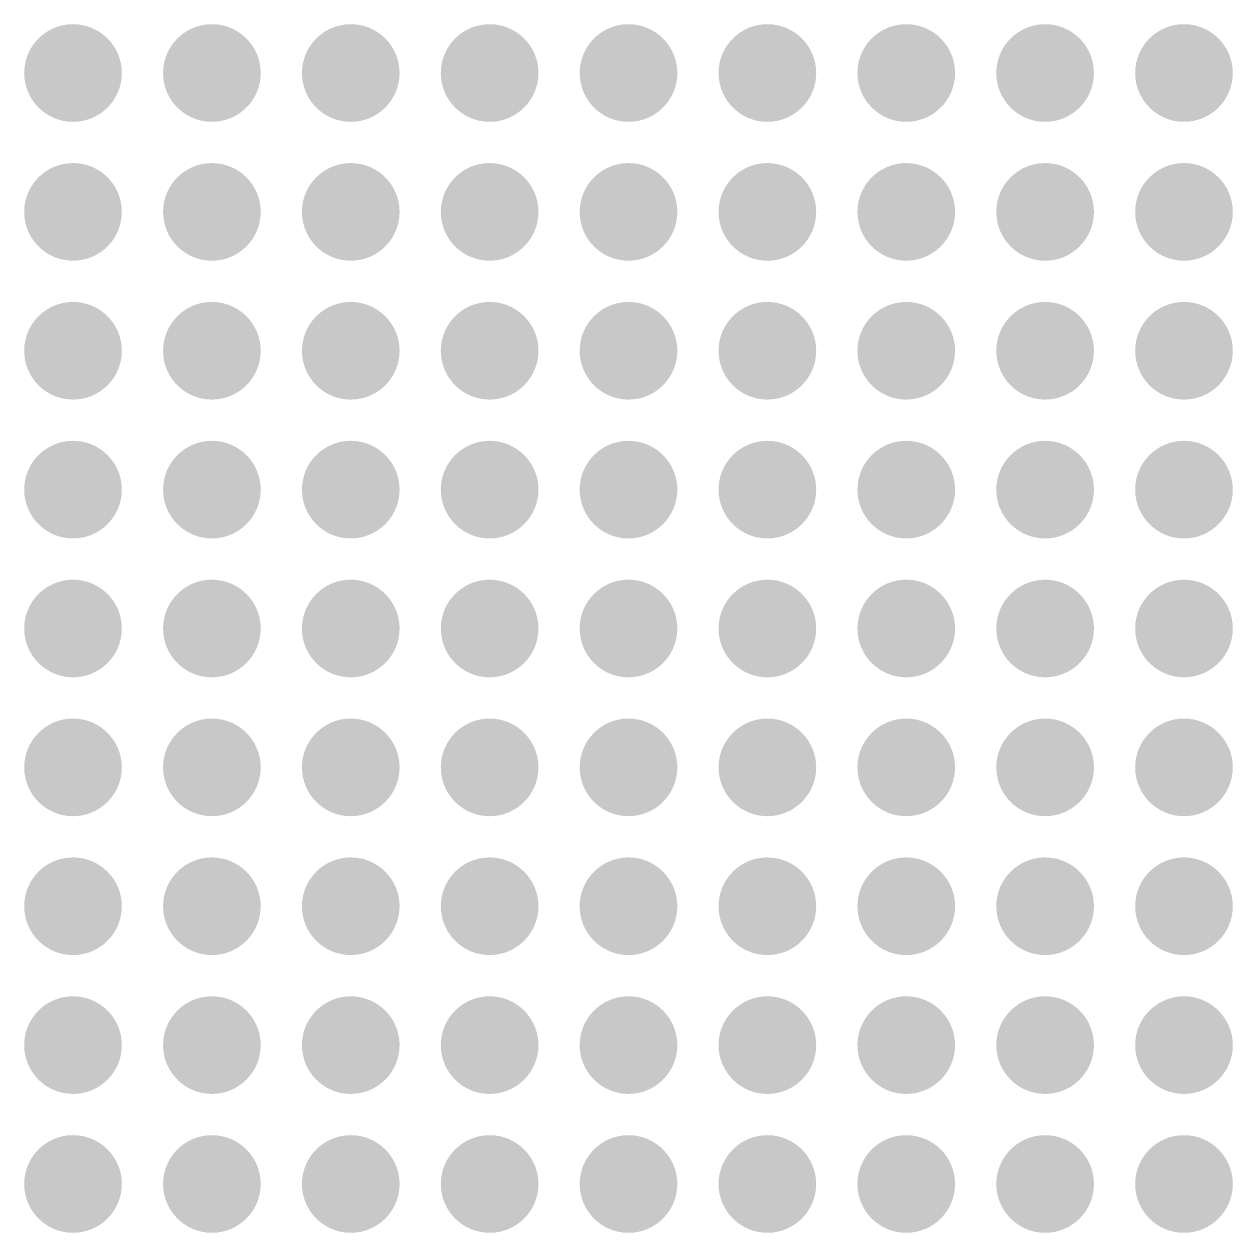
# Model space of a CAD drawing. Header units: inches. Extents: x -6.4 to 91.8, y -6.4 to 92.5.
# Drawn here: x 47.62 to 56.32, y 28.75 to 37.45 of the extents above; entities that cross this region are included whole.
import ezdxf

# ---------------------------------------------------------------- set-up
doc = ezdxf.new("R2010")
doc.units = ezdxf.units.IN
for name, color, linetype in [('TOP', 1, 'Continuous'), ('Top Paste', 8, 'Continuous'), ('Top Solder', 216, 'Continuous')]:
    doc.layers.add(name, color=color, linetype=linetype)

msp = doc.modelspace()

# ---------------------------------------------------------------- hatches: boundary and pattern name
at = {"layer": 'TOP'}
h = msp.add_hatch(color=1, dxfattribs=at)
edge = h.paths.add_edge_path()
edge.add_arc((47.972, 37.102), 0.25, 0, 360)
h = msp.add_hatch(color=1, dxfattribs=at)
edge = h.paths.add_edge_path()
edge.add_arc((48.972, 37.102), 0.25, 0, 360)
h = msp.add_hatch(color=1, dxfattribs=at)
edge = h.paths.add_edge_path()
edge.add_arc((49.972, 37.102), 0.25, 0, 360)
h = msp.add_hatch(color=1, dxfattribs=at)
edge = h.paths.add_edge_path()
edge.add_arc((50.972, 37.102), 0.25, 0, 360)
h = msp.add_hatch(color=1, dxfattribs=at)
edge = h.paths.add_edge_path()
edge.add_arc((51.972, 37.102), 0.25, 0, 360)
h = msp.add_hatch(color=1, dxfattribs=at)
edge = h.paths.add_edge_path()
edge.add_arc((52.972, 37.102), 0.25, 0, 360)
h = msp.add_hatch(color=1, dxfattribs=at)
edge = h.paths.add_edge_path()
edge.add_arc((53.972, 37.102), 0.25, 0, 360)
h = msp.add_hatch(color=1, dxfattribs=at)
edge = h.paths.add_edge_path()
edge.add_arc((54.972, 37.102), 0.25, 0, 360)
h = msp.add_hatch(color=1, dxfattribs=at)
edge = h.paths.add_edge_path()
edge.add_arc((55.972, 37.102), 0.25, 0, 360)
h = msp.add_hatch(color=1, dxfattribs=at)
edge = h.paths.add_edge_path()
edge.add_arc((47.972, 36.102), 0.25, 0, 360)
h = msp.add_hatch(color=1, dxfattribs=at)
edge = h.paths.add_edge_path()
edge.add_arc((48.972, 36.102), 0.25, 0, 360)
h = msp.add_hatch(color=1, dxfattribs=at)
edge = h.paths.add_edge_path()
edge.add_arc((49.972, 36.102), 0.25, 0, 360)
h = msp.add_hatch(color=1, dxfattribs=at)
edge = h.paths.add_edge_path()
edge.add_arc((50.972, 36.102), 0.25, 0, 360)
h = msp.add_hatch(color=1, dxfattribs=at)
edge = h.paths.add_edge_path()
edge.add_arc((51.972, 36.102), 0.25, 0, 360)
h = msp.add_hatch(color=1, dxfattribs=at)
edge = h.paths.add_edge_path()
edge.add_arc((52.972, 36.102), 0.25, 0, 360)
h = msp.add_hatch(color=1, dxfattribs=at)
edge = h.paths.add_edge_path()
edge.add_arc((53.972, 36.102), 0.25, 0, 360)
h = msp.add_hatch(color=1, dxfattribs=at)
edge = h.paths.add_edge_path()
edge.add_arc((54.972, 36.102), 0.25, 0, 360)
h = msp.add_hatch(color=1, dxfattribs=at)
edge = h.paths.add_edge_path()
edge.add_arc((55.972, 36.102), 0.25, 0, 360)
h = msp.add_hatch(color=1, dxfattribs=at)
edge = h.paths.add_edge_path()
edge.add_arc((47.972, 35.102), 0.25, 0, 360)
h = msp.add_hatch(color=1, dxfattribs=at)
edge = h.paths.add_edge_path()
edge.add_arc((48.972, 35.102), 0.25, 0, 360)
h = msp.add_hatch(color=1, dxfattribs=at)
edge = h.paths.add_edge_path()
edge.add_arc((49.972, 35.102), 0.25, 0, 360)
h = msp.add_hatch(color=1, dxfattribs=at)
edge = h.paths.add_edge_path()
edge.add_arc((50.972, 35.102), 0.25, 0, 360)
h = msp.add_hatch(color=1, dxfattribs=at)
edge = h.paths.add_edge_path()
edge.add_arc((51.972, 35.102), 0.25, 0, 360)
h = msp.add_hatch(color=1, dxfattribs=at)
edge = h.paths.add_edge_path()
edge.add_arc((52.972, 35.102), 0.25, 0, 360)
h = msp.add_hatch(color=1, dxfattribs=at)
edge = h.paths.add_edge_path()
edge.add_arc((53.972, 35.102), 0.25, 0, 360)
h = msp.add_hatch(color=1, dxfattribs=at)
edge = h.paths.add_edge_path()
edge.add_arc((54.972, 35.102), 0.25, 0, 360)
h = msp.add_hatch(color=1, dxfattribs=at)
edge = h.paths.add_edge_path()
edge.add_arc((55.972, 35.102), 0.25, 0, 360)
h = msp.add_hatch(color=1, dxfattribs=at)
edge = h.paths.add_edge_path()
edge.add_arc((47.972, 34.102), 0.25, 0, 360)
h = msp.add_hatch(color=1, dxfattribs=at)
edge = h.paths.add_edge_path()
edge.add_arc((48.972, 34.102), 0.25, 0, 360)
h = msp.add_hatch(color=1, dxfattribs=at)
edge = h.paths.add_edge_path()
edge.add_arc((49.972, 34.102), 0.25, 0, 360)
h = msp.add_hatch(color=1, dxfattribs=at)
edge = h.paths.add_edge_path()
edge.add_arc((50.972, 34.102), 0.25, 0, 360)
h = msp.add_hatch(color=1, dxfattribs=at)
edge = h.paths.add_edge_path()
edge.add_arc((51.972, 34.102), 0.25, 0, 360)
h = msp.add_hatch(color=1, dxfattribs=at)
edge = h.paths.add_edge_path()
edge.add_arc((52.972, 34.102), 0.25, 0, 360)
h = msp.add_hatch(color=1, dxfattribs=at)
edge = h.paths.add_edge_path()
edge.add_arc((53.972, 34.102), 0.25, 0, 360)
h = msp.add_hatch(color=1, dxfattribs=at)
edge = h.paths.add_edge_path()
edge.add_arc((54.972, 34.102), 0.25, 0, 360)
h = msp.add_hatch(color=1, dxfattribs=at)
edge = h.paths.add_edge_path()
edge.add_arc((55.972, 34.102), 0.25, 0, 360)
h = msp.add_hatch(color=1, dxfattribs=at)
edge = h.paths.add_edge_path()
edge.add_arc((47.972, 33.102), 0.25, 0, 360)
h = msp.add_hatch(color=1, dxfattribs=at)
edge = h.paths.add_edge_path()
edge.add_arc((48.972, 33.102), 0.25, 0, 360)
h = msp.add_hatch(color=1, dxfattribs=at)
edge = h.paths.add_edge_path()
edge.add_arc((49.972, 33.102), 0.25, 0, 360)
h = msp.add_hatch(color=1, dxfattribs=at)
edge = h.paths.add_edge_path()
edge.add_arc((50.972, 33.102), 0.25, 0, 360)
h = msp.add_hatch(color=1, dxfattribs=at)
edge = h.paths.add_edge_path()
edge.add_arc((51.972, 33.102), 0.25, 0, 360)
h = msp.add_hatch(color=1, dxfattribs=at)
edge = h.paths.add_edge_path()
edge.add_arc((52.972, 33.102), 0.25, 0, 360)
h = msp.add_hatch(color=1, dxfattribs=at)
edge = h.paths.add_edge_path()
edge.add_arc((53.972, 33.102), 0.25, 0, 360)
h = msp.add_hatch(color=1, dxfattribs=at)
edge = h.paths.add_edge_path()
edge.add_arc((54.972, 33.102), 0.25, 0, 360)
h = msp.add_hatch(color=1, dxfattribs=at)
edge = h.paths.add_edge_path()
edge.add_arc((55.972, 33.102), 0.25, 0, 360)
h = msp.add_hatch(color=1, dxfattribs=at)
edge = h.paths.add_edge_path()
edge.add_arc((47.972, 32.102), 0.25, 0, 360)
h = msp.add_hatch(color=1, dxfattribs=at)
edge = h.paths.add_edge_path()
edge.add_arc((48.972, 32.102), 0.25, 0, 360)
h = msp.add_hatch(color=1, dxfattribs=at)
edge = h.paths.add_edge_path()
edge.add_arc((49.972, 32.102), 0.25, 0, 360)
h = msp.add_hatch(color=1, dxfattribs=at)
edge = h.paths.add_edge_path()
edge.add_arc((50.972, 32.102), 0.25, 0, 360)
h = msp.add_hatch(color=1, dxfattribs=at)
edge = h.paths.add_edge_path()
edge.add_arc((51.972, 32.102), 0.25, 0, 360)
h = msp.add_hatch(color=1, dxfattribs=at)
edge = h.paths.add_edge_path()
edge.add_arc((52.972, 32.102), 0.25, 0, 360)
h = msp.add_hatch(color=1, dxfattribs=at)
edge = h.paths.add_edge_path()
edge.add_arc((53.972, 32.102), 0.25, 0, 360)
h = msp.add_hatch(color=1, dxfattribs=at)
edge = h.paths.add_edge_path()
edge.add_arc((54.972, 32.102), 0.25, 0, 360)
h = msp.add_hatch(color=1, dxfattribs=at)
edge = h.paths.add_edge_path()
edge.add_arc((55.972, 32.102), 0.25, 0, 360)
h = msp.add_hatch(color=1, dxfattribs=at)
edge = h.paths.add_edge_path()
edge.add_arc((47.972, 31.102), 0.25, 0, 360)
h = msp.add_hatch(color=1, dxfattribs=at)
edge = h.paths.add_edge_path()
edge.add_arc((48.972, 31.102), 0.25, 0, 360)
h = msp.add_hatch(color=1, dxfattribs=at)
edge = h.paths.add_edge_path()
edge.add_arc((49.972, 31.102), 0.25, 0, 360)
h = msp.add_hatch(color=1, dxfattribs=at)
edge = h.paths.add_edge_path()
edge.add_arc((50.972, 31.102), 0.25, 0, 360)
h = msp.add_hatch(color=1, dxfattribs=at)
edge = h.paths.add_edge_path()
edge.add_arc((51.972, 31.102), 0.25, 0, 360)
h = msp.add_hatch(color=1, dxfattribs=at)
edge = h.paths.add_edge_path()
edge.add_arc((52.972, 31.102), 0.25, 0, 360)
h = msp.add_hatch(color=1, dxfattribs=at)
edge = h.paths.add_edge_path()
edge.add_arc((53.972, 31.102), 0.25, 0, 360)
h = msp.add_hatch(color=1, dxfattribs=at)
edge = h.paths.add_edge_path()
edge.add_arc((54.972, 31.102), 0.25, 0, 360)
h = msp.add_hatch(color=1, dxfattribs=at)
edge = h.paths.add_edge_path()
edge.add_arc((55.972, 31.102), 0.25, 0, 360)
h = msp.add_hatch(color=1, dxfattribs=at)
edge = h.paths.add_edge_path()
edge.add_arc((47.972, 30.102), 0.25, 0, 360)
h = msp.add_hatch(color=1, dxfattribs=at)
edge = h.paths.add_edge_path()
edge.add_arc((48.972, 30.102), 0.25, 0, 360)
h = msp.add_hatch(color=1, dxfattribs=at)
edge = h.paths.add_edge_path()
edge.add_arc((49.972, 30.102), 0.25, 0, 360)
h = msp.add_hatch(color=1, dxfattribs=at)
edge = h.paths.add_edge_path()
edge.add_arc((50.972, 30.102), 0.25, 0, 360)
h = msp.add_hatch(color=1, dxfattribs=at)
edge = h.paths.add_edge_path()
edge.add_arc((51.972, 30.102), 0.25, 0, 360)
h = msp.add_hatch(color=1, dxfattribs=at)
edge = h.paths.add_edge_path()
edge.add_arc((52.972, 30.102), 0.25, 0, 360)
h = msp.add_hatch(color=1, dxfattribs=at)
edge = h.paths.add_edge_path()
edge.add_arc((53.972, 30.102), 0.25, 0, 360)
h = msp.add_hatch(color=1, dxfattribs=at)
edge = h.paths.add_edge_path()
edge.add_arc((54.972, 30.102), 0.25, 0, 360)
h = msp.add_hatch(color=1, dxfattribs=at)
edge = h.paths.add_edge_path()
edge.add_arc((55.972, 30.102), 0.25, 0, 360)
h = msp.add_hatch(color=1, dxfattribs=at)
edge = h.paths.add_edge_path()
edge.add_arc((47.972, 29.102), 0.25, 0, 360)
h = msp.add_hatch(color=1, dxfattribs=at)
edge = h.paths.add_edge_path()
edge.add_arc((48.972, 29.102), 0.25, 0, 360)
h = msp.add_hatch(color=1, dxfattribs=at)
edge = h.paths.add_edge_path()
edge.add_arc((49.972, 29.102), 0.25, 0, 360)
h = msp.add_hatch(color=1, dxfattribs=at)
edge = h.paths.add_edge_path()
edge.add_arc((50.972, 29.102), 0.25, 0, 360)
h = msp.add_hatch(color=1, dxfattribs=at)
edge = h.paths.add_edge_path()
edge.add_arc((51.972, 29.102), 0.25, 0, 360)
h = msp.add_hatch(color=1, dxfattribs=at)
edge = h.paths.add_edge_path()
edge.add_arc((52.972, 29.102), 0.25, 0, 360)
h = msp.add_hatch(color=1, dxfattribs=at)
edge = h.paths.add_edge_path()
edge.add_arc((53.972, 29.102), 0.25, 0, 360)
h = msp.add_hatch(color=1, dxfattribs=at)
edge = h.paths.add_edge_path()
edge.add_arc((54.972, 29.102), 0.25, 0, 360)
h = msp.add_hatch(color=1, dxfattribs=at)
edge = h.paths.add_edge_path()
edge.add_arc((55.972, 29.102), 0.25, 0, 360)
at = {"layer": 'Top Paste'}
h = msp.add_hatch(color=8, dxfattribs=at)
edge = h.paths.add_edge_path()
edge.add_arc((47.972, 37.102), 0.25, 0, 360)
h = msp.add_hatch(color=8, dxfattribs=at)
edge = h.paths.add_edge_path()
edge.add_arc((48.972, 37.102), 0.25, 0, 360)
h = msp.add_hatch(color=8, dxfattribs=at)
edge = h.paths.add_edge_path()
edge.add_arc((49.972, 37.102), 0.25, 0, 360)
h = msp.add_hatch(color=8, dxfattribs=at)
edge = h.paths.add_edge_path()
edge.add_arc((50.972, 37.102), 0.25, 0, 360)
h = msp.add_hatch(color=8, dxfattribs=at)
edge = h.paths.add_edge_path()
edge.add_arc((51.972, 37.102), 0.25, 0, 360)
h = msp.add_hatch(color=8, dxfattribs=at)
edge = h.paths.add_edge_path()
edge.add_arc((52.972, 37.102), 0.25, 0, 360)
h = msp.add_hatch(color=8, dxfattribs=at)
edge = h.paths.add_edge_path()
edge.add_arc((53.972, 37.102), 0.25, 0, 360)
h = msp.add_hatch(color=8, dxfattribs=at)
edge = h.paths.add_edge_path()
edge.add_arc((54.972, 37.102), 0.25, 0, 360)
h = msp.add_hatch(color=8, dxfattribs=at)
edge = h.paths.add_edge_path()
edge.add_arc((55.972, 37.102), 0.25, 0, 360)
h = msp.add_hatch(color=8, dxfattribs=at)
edge = h.paths.add_edge_path()
edge.add_arc((47.972, 36.102), 0.25, 0, 360)
h = msp.add_hatch(color=8, dxfattribs=at)
edge = h.paths.add_edge_path()
edge.add_arc((48.972, 36.102), 0.25, 0, 360)
h = msp.add_hatch(color=8, dxfattribs=at)
edge = h.paths.add_edge_path()
edge.add_arc((49.972, 36.102), 0.25, 0, 360)
h = msp.add_hatch(color=8, dxfattribs=at)
edge = h.paths.add_edge_path()
edge.add_arc((50.972, 36.102), 0.25, 0, 360)
h = msp.add_hatch(color=8, dxfattribs=at)
edge = h.paths.add_edge_path()
edge.add_arc((51.972, 36.102), 0.25, 0, 360)
h = msp.add_hatch(color=8, dxfattribs=at)
edge = h.paths.add_edge_path()
edge.add_arc((52.972, 36.102), 0.25, 0, 360)
h = msp.add_hatch(color=8, dxfattribs=at)
edge = h.paths.add_edge_path()
edge.add_arc((53.972, 36.102), 0.25, 0, 360)
h = msp.add_hatch(color=8, dxfattribs=at)
edge = h.paths.add_edge_path()
edge.add_arc((54.972, 36.102), 0.25, 0, 360)
h = msp.add_hatch(color=8, dxfattribs=at)
edge = h.paths.add_edge_path()
edge.add_arc((55.972, 36.102), 0.25, 0, 360)
h = msp.add_hatch(color=8, dxfattribs=at)
edge = h.paths.add_edge_path()
edge.add_arc((47.972, 35.102), 0.25, 0, 360)
h = msp.add_hatch(color=8, dxfattribs=at)
edge = h.paths.add_edge_path()
edge.add_arc((48.972, 35.102), 0.25, 0, 360)
h = msp.add_hatch(color=8, dxfattribs=at)
edge = h.paths.add_edge_path()
edge.add_arc((49.972, 35.102), 0.25, 0, 360)
h = msp.add_hatch(color=8, dxfattribs=at)
edge = h.paths.add_edge_path()
edge.add_arc((50.972, 35.102), 0.25, 0, 360)
h = msp.add_hatch(color=8, dxfattribs=at)
edge = h.paths.add_edge_path()
edge.add_arc((51.972, 35.102), 0.25, 0, 360)
h = msp.add_hatch(color=8, dxfattribs=at)
edge = h.paths.add_edge_path()
edge.add_arc((52.972, 35.102), 0.25, 0, 360)
h = msp.add_hatch(color=8, dxfattribs=at)
edge = h.paths.add_edge_path()
edge.add_arc((53.972, 35.102), 0.25, 0, 360)
h = msp.add_hatch(color=8, dxfattribs=at)
edge = h.paths.add_edge_path()
edge.add_arc((54.972, 35.102), 0.25, 0, 360)
h = msp.add_hatch(color=8, dxfattribs=at)
edge = h.paths.add_edge_path()
edge.add_arc((55.972, 35.102), 0.25, 0, 360)
h = msp.add_hatch(color=8, dxfattribs=at)
edge = h.paths.add_edge_path()
edge.add_arc((47.972, 34.102), 0.25, 0, 360)
h = msp.add_hatch(color=8, dxfattribs=at)
edge = h.paths.add_edge_path()
edge.add_arc((48.972, 34.102), 0.25, 0, 360)
h = msp.add_hatch(color=8, dxfattribs=at)
edge = h.paths.add_edge_path()
edge.add_arc((49.972, 34.102), 0.25, 0, 360)
h = msp.add_hatch(color=8, dxfattribs=at)
edge = h.paths.add_edge_path()
edge.add_arc((50.972, 34.102), 0.25, 0, 360)
h = msp.add_hatch(color=8, dxfattribs=at)
edge = h.paths.add_edge_path()
edge.add_arc((51.972, 34.102), 0.25, 0, 360)
h = msp.add_hatch(color=8, dxfattribs=at)
edge = h.paths.add_edge_path()
edge.add_arc((52.972, 34.102), 0.25, 0, 360)
h = msp.add_hatch(color=8, dxfattribs=at)
edge = h.paths.add_edge_path()
edge.add_arc((53.972, 34.102), 0.25, 0, 360)
h = msp.add_hatch(color=8, dxfattribs=at)
edge = h.paths.add_edge_path()
edge.add_arc((54.972, 34.102), 0.25, 0, 360)
h = msp.add_hatch(color=8, dxfattribs=at)
edge = h.paths.add_edge_path()
edge.add_arc((55.972, 34.102), 0.25, 0, 360)
h = msp.add_hatch(color=8, dxfattribs=at)
edge = h.paths.add_edge_path()
edge.add_arc((47.972, 33.102), 0.25, 0, 360)
h = msp.add_hatch(color=8, dxfattribs=at)
edge = h.paths.add_edge_path()
edge.add_arc((48.972, 33.102), 0.25, 0, 360)
h = msp.add_hatch(color=8, dxfattribs=at)
edge = h.paths.add_edge_path()
edge.add_arc((49.972, 33.102), 0.25, 0, 360)
h = msp.add_hatch(color=8, dxfattribs=at)
edge = h.paths.add_edge_path()
edge.add_arc((50.972, 33.102), 0.25, 0, 360)
h = msp.add_hatch(color=8, dxfattribs=at)
edge = h.paths.add_edge_path()
edge.add_arc((51.972, 33.102), 0.25, 0, 360)
h = msp.add_hatch(color=8, dxfattribs=at)
edge = h.paths.add_edge_path()
edge.add_arc((52.972, 33.102), 0.25, 0, 360)
h = msp.add_hatch(color=8, dxfattribs=at)
edge = h.paths.add_edge_path()
edge.add_arc((53.972, 33.102), 0.25, 0, 360)
h = msp.add_hatch(color=8, dxfattribs=at)
edge = h.paths.add_edge_path()
edge.add_arc((54.972, 33.102), 0.25, 0, 360)
h = msp.add_hatch(color=8, dxfattribs=at)
edge = h.paths.add_edge_path()
edge.add_arc((55.972, 33.102), 0.25, 0, 360)
h = msp.add_hatch(color=8, dxfattribs=at)
edge = h.paths.add_edge_path()
edge.add_arc((47.972, 32.102), 0.25, 0, 360)
h = msp.add_hatch(color=8, dxfattribs=at)
edge = h.paths.add_edge_path()
edge.add_arc((48.972, 32.102), 0.25, 0, 360)
h = msp.add_hatch(color=8, dxfattribs=at)
edge = h.paths.add_edge_path()
edge.add_arc((49.972, 32.102), 0.25, 0, 360)
h = msp.add_hatch(color=8, dxfattribs=at)
edge = h.paths.add_edge_path()
edge.add_arc((50.972, 32.102), 0.25, 0, 360)
h = msp.add_hatch(color=8, dxfattribs=at)
edge = h.paths.add_edge_path()
edge.add_arc((51.972, 32.102), 0.25, 0, 360)
h = msp.add_hatch(color=8, dxfattribs=at)
edge = h.paths.add_edge_path()
edge.add_arc((52.972, 32.102), 0.25, 0, 360)
h = msp.add_hatch(color=8, dxfattribs=at)
edge = h.paths.add_edge_path()
edge.add_arc((53.972, 32.102), 0.25, 0, 360)
h = msp.add_hatch(color=8, dxfattribs=at)
edge = h.paths.add_edge_path()
edge.add_arc((54.972, 32.102), 0.25, 0, 360)
h = msp.add_hatch(color=8, dxfattribs=at)
edge = h.paths.add_edge_path()
edge.add_arc((55.972, 32.102), 0.25, 0, 360)
h = msp.add_hatch(color=8, dxfattribs=at)
edge = h.paths.add_edge_path()
edge.add_arc((47.972, 31.102), 0.25, 0, 360)
h = msp.add_hatch(color=8, dxfattribs=at)
edge = h.paths.add_edge_path()
edge.add_arc((48.972, 31.102), 0.25, 0, 360)
h = msp.add_hatch(color=8, dxfattribs=at)
edge = h.paths.add_edge_path()
edge.add_arc((49.972, 31.102), 0.25, 0, 360)
h = msp.add_hatch(color=8, dxfattribs=at)
edge = h.paths.add_edge_path()
edge.add_arc((50.972, 31.102), 0.25, 0, 360)
h = msp.add_hatch(color=8, dxfattribs=at)
edge = h.paths.add_edge_path()
edge.add_arc((51.972, 31.102), 0.25, 0, 360)
h = msp.add_hatch(color=8, dxfattribs=at)
edge = h.paths.add_edge_path()
edge.add_arc((52.972, 31.102), 0.25, 0, 360)
h = msp.add_hatch(color=8, dxfattribs=at)
edge = h.paths.add_edge_path()
edge.add_arc((53.972, 31.102), 0.25, 0, 360)
h = msp.add_hatch(color=8, dxfattribs=at)
edge = h.paths.add_edge_path()
edge.add_arc((54.972, 31.102), 0.25, 0, 360)
h = msp.add_hatch(color=8, dxfattribs=at)
edge = h.paths.add_edge_path()
edge.add_arc((55.972, 31.102), 0.25, 0, 360)
h = msp.add_hatch(color=8, dxfattribs=at)
edge = h.paths.add_edge_path()
edge.add_arc((47.972, 30.102), 0.25, 0, 360)
h = msp.add_hatch(color=8, dxfattribs=at)
edge = h.paths.add_edge_path()
edge.add_arc((48.972, 30.102), 0.25, 0, 360)
h = msp.add_hatch(color=8, dxfattribs=at)
edge = h.paths.add_edge_path()
edge.add_arc((49.972, 30.102), 0.25, 0, 360)
h = msp.add_hatch(color=8, dxfattribs=at)
edge = h.paths.add_edge_path()
edge.add_arc((50.972, 30.102), 0.25, 0, 360)
h = msp.add_hatch(color=8, dxfattribs=at)
edge = h.paths.add_edge_path()
edge.add_arc((51.972, 30.102), 0.25, 0, 360)
h = msp.add_hatch(color=8, dxfattribs=at)
edge = h.paths.add_edge_path()
edge.add_arc((52.972, 30.102), 0.25, 0, 360)
h = msp.add_hatch(color=8, dxfattribs=at)
edge = h.paths.add_edge_path()
edge.add_arc((53.972, 30.102), 0.25, 0, 360)
h = msp.add_hatch(color=8, dxfattribs=at)
edge = h.paths.add_edge_path()
edge.add_arc((54.972, 30.102), 0.25, 0, 360)
h = msp.add_hatch(color=8, dxfattribs=at)
edge = h.paths.add_edge_path()
edge.add_arc((55.972, 30.102), 0.25, 0, 360)
h = msp.add_hatch(color=8, dxfattribs=at)
edge = h.paths.add_edge_path()
edge.add_arc((47.972, 29.102), 0.25, 0, 360)
h = msp.add_hatch(color=8, dxfattribs=at)
edge = h.paths.add_edge_path()
edge.add_arc((48.972, 29.102), 0.25, 0, 360)
h = msp.add_hatch(color=8, dxfattribs=at)
edge = h.paths.add_edge_path()
edge.add_arc((49.972, 29.102), 0.25, 0, 360)
h = msp.add_hatch(color=8, dxfattribs=at)
edge = h.paths.add_edge_path()
edge.add_arc((50.972, 29.102), 0.25, 0, 360)
h = msp.add_hatch(color=8, dxfattribs=at)
edge = h.paths.add_edge_path()
edge.add_arc((51.972, 29.102), 0.25, 0, 360)
h = msp.add_hatch(color=8, dxfattribs=at)
edge = h.paths.add_edge_path()
edge.add_arc((52.972, 29.102), 0.25, 0, 360)
h = msp.add_hatch(color=8, dxfattribs=at)
edge = h.paths.add_edge_path()
edge.add_arc((53.972, 29.102), 0.25, 0, 360)
h = msp.add_hatch(color=8, dxfattribs=at)
edge = h.paths.add_edge_path()
edge.add_arc((54.972, 29.102), 0.25, 0, 360)
h = msp.add_hatch(color=8, dxfattribs=at)
edge = h.paths.add_edge_path()
edge.add_arc((55.972, 29.102), 0.25, 0, 360)
at = {"layer": 'Top Solder'}
h = msp.add_hatch(color=216, dxfattribs=at)
edge = h.paths.add_edge_path()
edge.add_arc((47.972, 37.102), 0.3516, 0, 360)
h = msp.add_hatch(color=216, dxfattribs=at)
edge = h.paths.add_edge_path()
edge.add_arc((48.972, 37.102), 0.3516, 0, 360)
h = msp.add_hatch(color=216, dxfattribs=at)
edge = h.paths.add_edge_path()
edge.add_arc((49.972, 37.102), 0.3516, 0, 360)
h = msp.add_hatch(color=216, dxfattribs=at)
edge = h.paths.add_edge_path()
edge.add_arc((50.972, 37.102), 0.3516, 0, 360)
h = msp.add_hatch(color=216, dxfattribs=at)
edge = h.paths.add_edge_path()
edge.add_arc((51.972, 37.102), 0.3516, 0, 360)
h = msp.add_hatch(color=216, dxfattribs=at)
edge = h.paths.add_edge_path()
edge.add_arc((52.972, 37.102), 0.3516, 0, 360)
h = msp.add_hatch(color=216, dxfattribs=at)
edge = h.paths.add_edge_path()
edge.add_arc((53.972, 37.102), 0.3516, 0, 360)
h = msp.add_hatch(color=216, dxfattribs=at)
edge = h.paths.add_edge_path()
edge.add_arc((54.972, 37.102), 0.3516, 0, 360)
h = msp.add_hatch(color=216, dxfattribs=at)
edge = h.paths.add_edge_path()
edge.add_arc((55.972, 37.102), 0.3516, 0, 360)
h = msp.add_hatch(color=216, dxfattribs=at)
edge = h.paths.add_edge_path()
edge.add_arc((47.972, 36.102), 0.3516, 0, 360)
h = msp.add_hatch(color=216, dxfattribs=at)
edge = h.paths.add_edge_path()
edge.add_arc((48.972, 36.102), 0.3516, 0, 360)
h = msp.add_hatch(color=216, dxfattribs=at)
edge = h.paths.add_edge_path()
edge.add_arc((49.972, 36.102), 0.3516, 0, 360)
h = msp.add_hatch(color=216, dxfattribs=at)
edge = h.paths.add_edge_path()
edge.add_arc((50.972, 36.102), 0.3516, 0, 360)
h = msp.add_hatch(color=216, dxfattribs=at)
edge = h.paths.add_edge_path()
edge.add_arc((51.972, 36.102), 0.3516, 0, 360)
h = msp.add_hatch(color=216, dxfattribs=at)
edge = h.paths.add_edge_path()
edge.add_arc((52.972, 36.102), 0.3516, 0, 360)
h = msp.add_hatch(color=216, dxfattribs=at)
edge = h.paths.add_edge_path()
edge.add_arc((53.972, 36.102), 0.3516, 0, 360)
h = msp.add_hatch(color=216, dxfattribs=at)
edge = h.paths.add_edge_path()
edge.add_arc((54.972, 36.102), 0.3516, 0, 360)
h = msp.add_hatch(color=216, dxfattribs=at)
edge = h.paths.add_edge_path()
edge.add_arc((55.972, 36.102), 0.3516, 0, 360)
h = msp.add_hatch(color=216, dxfattribs=at)
edge = h.paths.add_edge_path()
edge.add_arc((47.972, 35.102), 0.3516, 0, 360)
h = msp.add_hatch(color=216, dxfattribs=at)
edge = h.paths.add_edge_path()
edge.add_arc((48.972, 35.102), 0.3516, 0, 360)
h = msp.add_hatch(color=216, dxfattribs=at)
edge = h.paths.add_edge_path()
edge.add_arc((49.972, 35.102), 0.3516, 0, 360)
h = msp.add_hatch(color=216, dxfattribs=at)
edge = h.paths.add_edge_path()
edge.add_arc((50.972, 35.102), 0.3516, 0, 360)
h = msp.add_hatch(color=216, dxfattribs=at)
edge = h.paths.add_edge_path()
edge.add_arc((51.972, 35.102), 0.3516, 0, 360)
h = msp.add_hatch(color=216, dxfattribs=at)
edge = h.paths.add_edge_path()
edge.add_arc((52.972, 35.102), 0.3516, 0, 360)
h = msp.add_hatch(color=216, dxfattribs=at)
edge = h.paths.add_edge_path()
edge.add_arc((53.972, 35.102), 0.3516, 0, 360)
h = msp.add_hatch(color=216, dxfattribs=at)
edge = h.paths.add_edge_path()
edge.add_arc((54.972, 35.102), 0.3516, 0, 360)
h = msp.add_hatch(color=216, dxfattribs=at)
edge = h.paths.add_edge_path()
edge.add_arc((55.972, 35.102), 0.3516, 0, 360)
h = msp.add_hatch(color=216, dxfattribs=at)
edge = h.paths.add_edge_path()
edge.add_arc((47.972, 34.102), 0.3516, 0, 360)
h = msp.add_hatch(color=216, dxfattribs=at)
edge = h.paths.add_edge_path()
edge.add_arc((48.972, 34.102), 0.3516, 0, 360)
h = msp.add_hatch(color=216, dxfattribs=at)
edge = h.paths.add_edge_path()
edge.add_arc((49.972, 34.102), 0.3516, 0, 360)
h = msp.add_hatch(color=216, dxfattribs=at)
edge = h.paths.add_edge_path()
edge.add_arc((50.972, 34.102), 0.3516, 0, 360)
h = msp.add_hatch(color=216, dxfattribs=at)
edge = h.paths.add_edge_path()
edge.add_arc((51.972, 34.102), 0.3516, 0, 360)
h = msp.add_hatch(color=216, dxfattribs=at)
edge = h.paths.add_edge_path()
edge.add_arc((52.972, 34.102), 0.3516, 0, 360)
h = msp.add_hatch(color=216, dxfattribs=at)
edge = h.paths.add_edge_path()
edge.add_arc((53.972, 34.102), 0.3516, 0, 360)
h = msp.add_hatch(color=216, dxfattribs=at)
edge = h.paths.add_edge_path()
edge.add_arc((54.972, 34.102), 0.3516, 0, 360)
h = msp.add_hatch(color=216, dxfattribs=at)
edge = h.paths.add_edge_path()
edge.add_arc((55.972, 34.102), 0.3516, 0, 360)
h = msp.add_hatch(color=216, dxfattribs=at)
edge = h.paths.add_edge_path()
edge.add_arc((47.972, 33.102), 0.3516, 0, 360)
h = msp.add_hatch(color=216, dxfattribs=at)
edge = h.paths.add_edge_path()
edge.add_arc((48.972, 33.102), 0.3516, 0, 360)
h = msp.add_hatch(color=216, dxfattribs=at)
edge = h.paths.add_edge_path()
edge.add_arc((49.972, 33.102), 0.3516, 0, 360)
h = msp.add_hatch(color=216, dxfattribs=at)
edge = h.paths.add_edge_path()
edge.add_arc((50.972, 33.102), 0.3516, 0, 360)
h = msp.add_hatch(color=216, dxfattribs=at)
edge = h.paths.add_edge_path()
edge.add_arc((51.972, 33.102), 0.3516, 0, 360)
h = msp.add_hatch(color=216, dxfattribs=at)
edge = h.paths.add_edge_path()
edge.add_arc((52.972, 33.102), 0.3516, 0, 360)
h = msp.add_hatch(color=216, dxfattribs=at)
edge = h.paths.add_edge_path()
edge.add_arc((53.972, 33.102), 0.3516, 0, 360)
h = msp.add_hatch(color=216, dxfattribs=at)
edge = h.paths.add_edge_path()
edge.add_arc((54.972, 33.102), 0.3516, 0, 360)
h = msp.add_hatch(color=216, dxfattribs=at)
edge = h.paths.add_edge_path()
edge.add_arc((55.972, 33.102), 0.3516, 0, 360)
h = msp.add_hatch(color=216, dxfattribs=at)
edge = h.paths.add_edge_path()
edge.add_arc((47.972, 32.102), 0.3516, 0, 360)
h = msp.add_hatch(color=216, dxfattribs=at)
edge = h.paths.add_edge_path()
edge.add_arc((48.972, 32.102), 0.3516, 0, 360)
h = msp.add_hatch(color=216, dxfattribs=at)
edge = h.paths.add_edge_path()
edge.add_arc((49.972, 32.102), 0.3516, 0, 360)
h = msp.add_hatch(color=216, dxfattribs=at)
edge = h.paths.add_edge_path()
edge.add_arc((50.972, 32.102), 0.3516, 0, 360)
h = msp.add_hatch(color=216, dxfattribs=at)
edge = h.paths.add_edge_path()
edge.add_arc((51.972, 32.102), 0.3516, 0, 360)
h = msp.add_hatch(color=216, dxfattribs=at)
edge = h.paths.add_edge_path()
edge.add_arc((52.972, 32.102), 0.3516, 0, 360)
h = msp.add_hatch(color=216, dxfattribs=at)
edge = h.paths.add_edge_path()
edge.add_arc((53.972, 32.102), 0.3516, 0, 360)
h = msp.add_hatch(color=216, dxfattribs=at)
edge = h.paths.add_edge_path()
edge.add_arc((54.972, 32.102), 0.3516, 0, 360)
h = msp.add_hatch(color=216, dxfattribs=at)
edge = h.paths.add_edge_path()
edge.add_arc((55.972, 32.102), 0.3516, 0, 360)
h = msp.add_hatch(color=216, dxfattribs=at)
edge = h.paths.add_edge_path()
edge.add_arc((47.972, 31.102), 0.3516, 0, 360)
h = msp.add_hatch(color=216, dxfattribs=at)
edge = h.paths.add_edge_path()
edge.add_arc((48.972, 31.102), 0.3516, 0, 360)
h = msp.add_hatch(color=216, dxfattribs=at)
edge = h.paths.add_edge_path()
edge.add_arc((49.972, 31.102), 0.3516, 0, 360)
h = msp.add_hatch(color=216, dxfattribs=at)
edge = h.paths.add_edge_path()
edge.add_arc((50.972, 31.102), 0.3516, 0, 360)
h = msp.add_hatch(color=216, dxfattribs=at)
edge = h.paths.add_edge_path()
edge.add_arc((51.972, 31.102), 0.3516, 0, 360)
h = msp.add_hatch(color=216, dxfattribs=at)
edge = h.paths.add_edge_path()
edge.add_arc((52.972, 31.102), 0.3516, 0, 360)
h = msp.add_hatch(color=216, dxfattribs=at)
edge = h.paths.add_edge_path()
edge.add_arc((53.972, 31.102), 0.3516, 0, 360)
h = msp.add_hatch(color=216, dxfattribs=at)
edge = h.paths.add_edge_path()
edge.add_arc((54.972, 31.102), 0.3516, 0, 360)
h = msp.add_hatch(color=216, dxfattribs=at)
edge = h.paths.add_edge_path()
edge.add_arc((55.972, 31.102), 0.3516, 0, 360)
h = msp.add_hatch(color=216, dxfattribs=at)
edge = h.paths.add_edge_path()
edge.add_arc((47.972, 30.102), 0.3516, 0, 360)
h = msp.add_hatch(color=216, dxfattribs=at)
edge = h.paths.add_edge_path()
edge.add_arc((48.972, 30.102), 0.3516, 0, 360)
h = msp.add_hatch(color=216, dxfattribs=at)
edge = h.paths.add_edge_path()
edge.add_arc((49.972, 30.102), 0.3516, 0, 360)
h = msp.add_hatch(color=216, dxfattribs=at)
edge = h.paths.add_edge_path()
edge.add_arc((50.972, 30.102), 0.3516, 0, 360)
h = msp.add_hatch(color=216, dxfattribs=at)
edge = h.paths.add_edge_path()
edge.add_arc((51.972, 30.102), 0.3516, 0, 360)
h = msp.add_hatch(color=216, dxfattribs=at)
edge = h.paths.add_edge_path()
edge.add_arc((52.972, 30.102), 0.3516, 0, 360)
h = msp.add_hatch(color=216, dxfattribs=at)
edge = h.paths.add_edge_path()
edge.add_arc((53.972, 30.102), 0.3516, 0, 360)
h = msp.add_hatch(color=216, dxfattribs=at)
edge = h.paths.add_edge_path()
edge.add_arc((54.972, 30.102), 0.3516, 0, 360)
h = msp.add_hatch(color=216, dxfattribs=at)
edge = h.paths.add_edge_path()
edge.add_arc((55.972, 30.102), 0.3516, 0, 360)
h = msp.add_hatch(color=216, dxfattribs=at)
edge = h.paths.add_edge_path()
edge.add_arc((47.972, 29.102), 0.3516, 0, 360)
h = msp.add_hatch(color=216, dxfattribs=at)
edge = h.paths.add_edge_path()
edge.add_arc((48.972, 29.102), 0.3516, 0, 360)
h = msp.add_hatch(color=216, dxfattribs=at)
edge = h.paths.add_edge_path()
edge.add_arc((49.972, 29.102), 0.3516, 0, 360)
h = msp.add_hatch(color=216, dxfattribs=at)
edge = h.paths.add_edge_path()
edge.add_arc((50.972, 29.102), 0.3516, 0, 360)
h = msp.add_hatch(color=216, dxfattribs=at)
edge = h.paths.add_edge_path()
edge.add_arc((51.972, 29.102), 0.3516, 0, 360)
h = msp.add_hatch(color=216, dxfattribs=at)
edge = h.paths.add_edge_path()
edge.add_arc((52.972, 29.102), 0.3516, 0, 360)
h = msp.add_hatch(color=216, dxfattribs=at)
edge = h.paths.add_edge_path()
edge.add_arc((53.972, 29.102), 0.3516, 0, 360)
h = msp.add_hatch(color=216, dxfattribs=at)
edge = h.paths.add_edge_path()
edge.add_arc((54.972, 29.102), 0.3516, 0, 360)
h = msp.add_hatch(color=216, dxfattribs=at)
edge = h.paths.add_edge_path()
edge.add_arc((55.972, 29.102), 0.3516, 0, 360)

doc.saveas('drawing.dxf')
